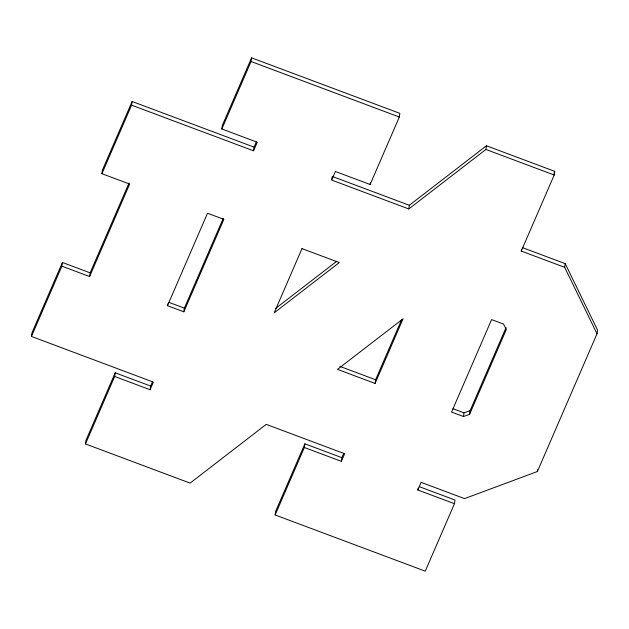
<?xml version="1.0" encoding="UTF-8"?>
<svg xmlns="http://www.w3.org/2000/svg" width="629" height="629" viewBox="0 0 629 629"><rect width="100%" height="100%" fill="white"/><g stroke="black" fill="none" stroke-linecap="round" stroke-linejoin="round"><path stroke-width="0.94" d="M150.087 389.744L150.622 386.057L115.209 372.8L114.682 376.48L150.087 389.744L153.397 382.11L31.45 336.444L31.985 332.765L62.413 262.474L90.144 272.86L89.609 276.54L61.886 266.161L62.413 262.474M89.609 276.54L129.645 184.077L101.922 173.698L102.448 170.011L132.121 101.481L254.069 147.139L253.542 150.818L131.595 105.161L132.121 101.481M341.343 461.348L341.869 457.668L304.884 443.822L304.357 447.502L341.343 461.348L344.645 453.721L266.24 424.363L190.1 483.111L85.473 443.94L86 440.253L115.209 372.8M167.479 305.702L207.515 213.239L223.861 219.356L183.825 311.819L167.479 305.702L167.746 303.854M183.825 311.819L184.36 308.139L223.232 218.365M253.542 150.818L257.261 142.233L221.848 128.976L222.375 125.289L251.584 57.837L399.847 113.354L399.321 117.033L370.111 184.494L335.383 171.489L331.664 180.075L408.795 208.954L485.91 149.458L486.437 145.771L554.723 171.34L554.196 175.027L521.268 251.065L564.677 267.325L597.015 333.787L537.378 471.53L464.532 498.608L421.123 482.357L417.821 489.991L454.46 503.711L425.251 571.163L275.148 514.962L275.683 511.275L304.884 443.822M221.848 128.976L251.057 61.516L251.584 57.837M331.798 179.155L332.065 177.315M370.111 184.494L370.379 182.646M375.081 383.431L403.079 318.769L337.506 369.365L375.081 383.431L375.607 379.751L401.664 319.579M408.795 208.954L409.33 205.274L486.437 145.771M417.821 489.991L418.081 488.143M463.479 416.532L469.564 414.354L506.329 329.439L503.514 324.069L491.595 319.603L451.559 412.066L463.479 416.532L464.005 412.844L470.091 410.674L506.086 327.544M454.46 503.711L454.995 500.024L419.268 486.649M469.564 414.354L470.091 410.674M521.268 251.065L521.535 249.226M564.677 267.325L565.212 263.637L522.699 247.724M537.378 471.53L537.646 469.682M597.015 333.787L597.55 330.107L565.212 263.637M31.45 336.444L61.886 266.161M101.922 173.698L131.595 105.161M90.144 272.86L129.008 183.086M85.473 443.94L114.682 376.48M150.622 386.057L152.454 381.819M254.069 147.139L256.302 141.989M275.148 514.962L304.357 447.502M341.869 457.668L343.709 453.43M553.952 173.132L554.723 171.34M275.494 308.548L336.735 261.287M251.057 61.516L399.321 117.033M485.91 149.458L554.196 175.027M332.198 176.395L409.33 205.274M168.918 302.352L184.36 308.139M339.872 366.369L375.607 379.751M453.006 408.724L464.005 412.844M301.991 248.612L274.189 312.825L339.306 262.584L301.991 248.612"/></g></svg>
